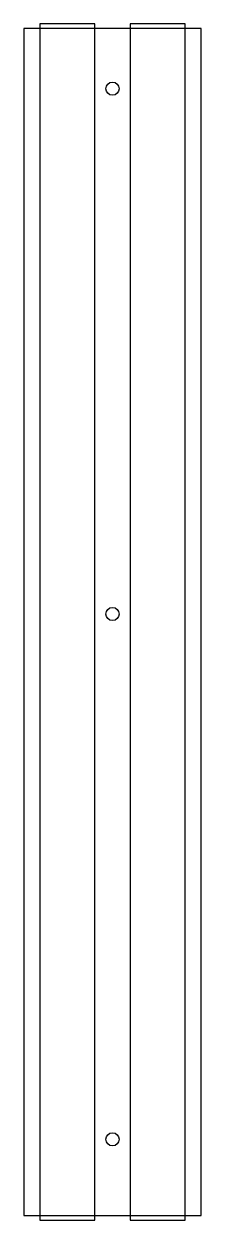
# Model space of a CAD drawing. Extents: x 0 to 116, y -3 to 782.
import ezdxf

# ---------------------------------------------------------------- set-up
doc = ezdxf.new("R2010")
doc.units = 0
doc.layers.get('0').update_dxf_attribs({"linetype": 'CONTINUOUS'})

msp = doc.modelspace()

# ---------------------------------------------------------------- linework, layer by layer
for points in [[(0, 0), (116, 0), (116, 779), (0, 779)], [(10.5, -3), (46.5, -3), (46.5, 782), (10.5, 782)], [(69.5, -3), (105.5, -3), (105.5, 782), (69.5, 782)]]:
    msp.add_lwpolyline(points, close=True)
for centre in [(58, 739.5), (58, 394.75), (58, 50)]:
    msp.add_circle(centre, 4.3)

doc.saveas('drawing.dxf')
